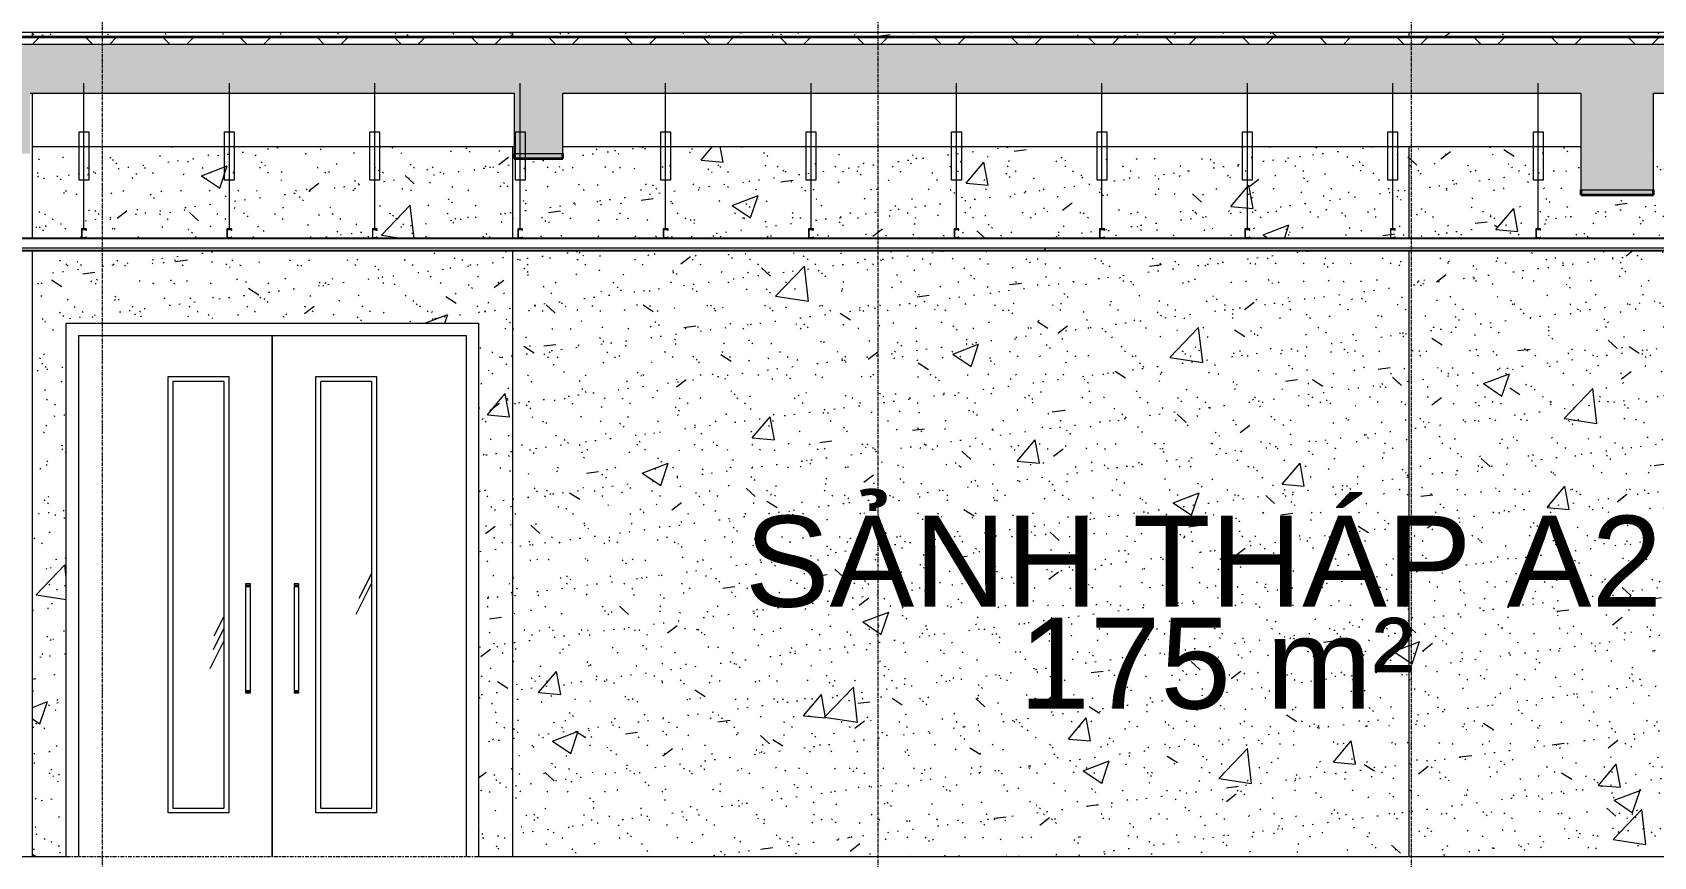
# Model space of a CAD drawing. Header units: millimetres. Extents: x 3451 to 201731, y -8641 to 35300.
# Drawn here: x 33547 to 40236, y 12400 to 15800 of the extents above; entities that cross this region are included whole.
import ezdxf

# ---------------------------------------------------------------- set-up
doc = ezdxf.new("R2010")
doc.units = ezdxf.units.MM
doc.linetypes.add('Centre', pattern=[31.75, 6.35, -4.7625, 15.875, -4.7625])
doc.linetypes.add('Grid Line', pattern=[22.225, 12.7, -3.175, 3.175, -3.175])
for name, color, linetype, lineweight in [('0-1', 7, 'Continuous', 5), ('A-AREA-IDEN', 2, 'Continuous', 9), ('A-CLNG', 13, 'Continuous', 9), ('A-CLNG-1', 13, 'Continuous', 25), ('A-CLNG-PATT-1', 13, 'Continuous', 9), ('A-DETL-GENF', 92, 'Continuous', 9), ('A-DETL-GENF-1', 7, 'Continuous', 9), ('A-DETL-THIN', 151, 'Continuous', 9), ('A-DOOR', 31, 'Continuous', 9), ('A-DOOR-FRAM', 31, 'Continuous', 9), ('A-FLOR-3', 192, 'Continuous', 35), ('A-FLOR-LEVL-2', 51, 'Centre', 9), ('A-FLOR-PATT-3', 8, 'Continuous', 9), ('A-WALL-PATT-4', 111, 'Continuous', 9), ('I-WALL', 2, 'Continuous', 9), ('S-BEAM-1', 12, 'Continuous', 5), ('S-BEAM-2', 10, 'Continuous', 35), ('S-BEAM-3', 7, 'Continuous', 9), ('S-GRID-1', 1, 'Grid Line', 9)]:
    doc.layers.add(name, color=color, linetype=linetype, lineweight=lineweight)
doc.styles.add('Arial_1', font='arial.ttf', dxfattribs={"height": 375})
pattern_1 = [(63.435, (51212.7, 14229.33), (-0.001, 1524), [532.46, -2875.3]), (63.435, (49688.7, 14229.33), (-0.001, 1524), [532.46, -2875.3]), (63.435, (51942.24, 14523.8), (-0.001, 1524), [532.46, -2875.3]), (63.435, (50418.24, 14523.8), (-0.001, 1524), [532.46, -2875.3]), (63.435, (51831.8, 14419.83), (-0.001, 1524), [532.46, -2875.3]), (63.435, (50307.8, 14419.83), (-0.001, 1524), [532.46, -2875.3]), (63.435, (51719.26, 15015.1), (-0.001, 1524), [258.8, -3148.97]), (63.435, (50195.26, 15015.1), (-0.001, 1524), [258.8, -3148.97]), (63.435, (51645.65, 14922.95), (-0.001, 1524), [532.46, -2875.3]), (63.435, (50121.65, 14922.95), (-0.001, 1524), [532.46, -2875.3]), (63.435, (51658.64, 14989.1), (-0.001, 1524), [532.46, -2875.3]), (63.435, (50134.64, 14989.1), (-0.001, 1524), [532.46, -2875.3]), (63.435, (51043.8, 14698.94), (-0.001, 1524), [532.46, -2875.3]), (63.435, (49519.8, 14698.94), (-0.001, 1524), [532.46, -2875.3]), (63.435, (51056.8, 14776.9), (-0.001, 1524), [532.46, -2875.3]), (63.435, (49532.8, 14776.9), (-0.001, 1524), [532.46, -2875.3]), (63.435, (51060.3, 14833.1), (-0.001, 1524), [532.46, -2875.3]), (63.435, (49536.3, 14833.1), (-0.001, 1524), [532.46, -2875.3])]
pattern_2 = [(50, (49422.4, 14125), (1093.104, -95.634), [114.3, -1257.3]), (355, (49422.4, 14125), (-211.46, 1146.34), [91.44, -1005.84]), (100.451, (49513.5, 14117), (881.656, 1050.7), [97.14, -1068.54]), (46.184, (49422.4, 14429.8), (1626.47, -252.26), [171.45, -1885.95]), (96.636, (49558, 14408.8), (1424.42, 1484.57), [145.71, -1602.81]), (351.184, (49422.4, 14429.8), (1424.43, 1484.55), [137.16, -1508.76]), (21, (49574.8, 14353.6), (909.686, -613.59), [114.3, -1257.3]), (326, (49574.8, 14353.6), (370.81, 1105.13), [91.44, -1005.84]), (71.451, (49650.6, 14302.5), (1280.5, 491.53), [97.14, -1068.54]), (37.5, (49422.43, 14125), (18.531, 507.33), [50.292, -943.356, 50.292, -970.788, -1009.65]), (37.5, (49422.43, 14125), (18.531, 507.33), [-2014.73, 50.29, -959.36]), (7.5, (49422.43, 14125), (400.918, 601.084), [50.292, -531.876, 50.292, -920.496, -384.81]), (7.5, (49422.43, 14125), (400.918, 601.084), [-1552.956, 50.292, -334.518]), (327.5, (49082.58, 14125), (813.545, -34.374), [50.292, -330.708, 50.292, -1138.428, -1577.34]), (327.5, (49082.58, 14125), (813.545, -34.374), [-1569.72, 50.29, -1527.05]), (317.5, (48930.2, 14125), (888.775, 152.56), [50.292, -445.008, 50.292, -739.14, -1120.14]), (317.5, (48930.2, 14125), (888.775, 152.56), [-1284.73, 50.29, -1069.85])]
pattern_3 = [(37.5, (49422.43, 14125), (-4.7995, 146.8239), [5.029, -110.795, 5.029, -124.511, -123.825]), (37.5, (49422.43, 14125), (-4.7995, 146.8239), [-245.364, 5.029, -118.796]), (7.5, (49422.43, 14125), (134.8574, 215.0472), [5.029, -57.455, 5.029, -99.365, -40.005]), (7.5, (49422.43, 14125), (134.8574, 215.0472), [-166.878, 5.029, -34.976]), (327.5, (49328.7, 14125), (237.2978, 0.4316), [5.029, -33.071, 5.029, -132.131, -179.07]), (327.5, (49328.7, 14125), (237.2978, 0.4316), [-175.26, 5.029, -174.041]), (317.5, (49328.7, 14125), (229.067, 66.8792), [5.029, -14.021, 5.029, -84.887, -102.87]), (317.5, (49328.7, 14125), (229.067, 66.8792), [-108.966, 5.029, -97.841])]

# ---------------------------------------------------------------- blocks, each defined once
blk = doc.blocks.new('NCV_TKTC_KET CAU_rvt-1-TKCS_MẶT CẮT C')
at = {"layer": 'S-BEAM-1'}
for points in [[(35584.1, 15280), (35735.3, 15280), (35735.3, 15300), (35535.3, 15300), (35535.3, 15280)], [(40235.6, 15130), (40235.6, 15150), (39935.6, 15150), (39935.6, 15130)]]:
    blk.add_hatch(color=256, dxfattribs=at).paths.add_polyline_path(points)
at = {"layer": 'S-BEAM-2'}
for p, q in [((35535.3, 15300), (35535.3, 15280)), ((35535.3, 15280), (35735.3, 15280)), ((35735.3, 15280), (35735.3, 15300)), ((39935.6, 15150), (39935.6, 15130)), ((39935.6, 15130), (40235.6, 15130)), ((40235.6, 15130), (40235.6, 15150))]:
    blk.add_line(p, q, dxfattribs=at)
at = {"layer": 'S-BEAM-3'}
for p, q in [((33547.4, 15330), (35535.3, 15330)), ((35735.3, 15330), (39935.6, 15330))]:
    blk.add_line(p, q, dxfattribs=at)
blk = doc.blocks.new('FD_07 - FD_07-1700x2200-CỬA ĐI 2 CÁNH-V203-TKCS_MẶT CẮT C')
at = {"layer": 'A-DOOR'}
h = blk.add_hatch(dxfattribs=at)
h.set_pattern_fill('FP_2', color=256, style=0, pattern_type=2)
h.set_pattern_definition(pattern_1)
h.paths.add_polyline_path([(34127.1, 12600), (34337.1, 12600), (34337.1, 14360), (34127.1, 14360), (34127.1, 12810)])
h = blk.add_hatch(dxfattribs=at)
h.set_pattern_fill('FP_2', color=256, style=0, pattern_type=2)
h.set_pattern_definition(pattern_1)
h.paths.add_polyline_path([(34737.1, 12600), (34947.1, 12600), (34947.1, 14360), (34737.1, 14360), (34737.1, 12810)])
for p, q in [((34537.1, 14550), (34537.1, 12400)), ((34537.1, 12400), (34537.1, 14550)), ((34107.1, 14380), (34357.1, 14380)), ((34107.1, 12580), (34107.1, 14380)), ((34357.1, 14380), (34357.1, 12580)), ((34717.1, 14380), (34967.1, 14380)), ((34717.1, 12580), (34717.1, 14380)), ((34967.1, 14380), (34967.1, 12580)), ((34127.1, 14360), (34127.1, 12600)), ((34337.1, 14360), (34127.1, 14360)), ((34337.1, 14360), (34337.1, 12600)), ((34947.1, 14360), (34737.1, 14360)), ((34737.1, 12600), (34737.1, 14360)), ((34947.1, 12600), (34947.1, 14360)), ((34427.1, 13525), (34427.1, 13519)), ((34447.1, 13525), (34427.1, 13525)), ((34427.1, 13519), (34447.1, 13519)), ((34427.1, 13514.8), (34427.1, 13085.2)), ((34427.1, 13514.8), (34447.1, 13514.8)), ((34429.1, 13519), (34429.1, 13514.8)), ((34445.2, 13514.8), (34445.2, 13519)), ((34447.1, 13519), (34447.1, 13525)), ((34447.1, 13085.2), (34447.1, 13514.8)), ((34627.1, 13525), (34627.1, 13519)), ((34647.1, 13525), (34627.1, 13525)), ((34627.1, 13519), (34647.1, 13519)), ((34627.1, 13514.8), (34627.1, 13085.2)), ((34627.1, 13514.8), (34647.1, 13514.8)), ((34629.1, 13519), (34629.1, 13514.8)), ((34645.2, 13514.8), (34645.2, 13519)), ((34647.1, 13519), (34647.1, 13525)), ((34647.1, 13085.2), (34647.1, 13514.8)), ((34427.1, 13085.2), (34447.1, 13085.2)), ((34427.1, 13081), (34427.1, 13075)), ((34427.1, 13081), (34447.1, 13081)), ((34427.1, 13075), (34447.1, 13075)), ((34429.1, 13085.2), (34429.1, 13081)), ((34445.2, 13081), (34445.2, 13085.2)), ((34447.1, 13075), (34447.1, 13081)), ((34627.1, 13085.2), (34647.1, 13085.2)), ((34627.1, 13081), (34627.1, 13075)), ((34627.1, 13081), (34647.1, 13081)), ((34627.1, 13075), (34647.1, 13075)), ((34629.1, 13085.2), (34629.1, 13081)), ((34645.2, 13081), (34645.2, 13085.2)), ((34647.1, 13075), (34647.1, 13081)), ((34357.1, 12580), (34107.1, 12580)), ((34127.1, 12600), (34337.1, 12600)), ((34967.1, 12580), (34717.1, 12580)), ((34737.1, 12600), (34947.1, 12600))]:
    blk.add_line(p, q, dxfattribs=at)
at = {"layer": 'A-DOOR-FRAM'}
for p, q in [((33737.1, 14550), (33737.1, 12400)), ((33737.1, 14550), (35337.1, 14550)), ((35337.1, 14550), (35337.1, 12400))]:
    blk.add_line(p, q, dxfattribs=at)
blk = doc.blocks.new('Repeating Detail - THANH TREO TRẦN 600-V268-TKCS_MẶT CẮT C')
at = {"layer": 'A-DETL-GENF'}
for points in [[(33749.8, 25150), (33769.8, 25150), (33769.8, 25156), (33767.3, 25152.5), (33752.3, 25152.5), (33752.3, 25187.5), (33767.3, 25187.5), (33769.8, 25184), (33769.8, 25190), (33749.8, 25190)], [(34349.8, 25150), (34369.8, 25150), (34369.8, 25156), (34367.3, 25152.5), (34352.3, 25152.5), (34352.3, 25187.5), (34367.3, 25187.5), (34369.8, 25184), (34369.8, 25190), (34349.8, 25190)], [(34949.8, 25150), (34969.8, 25150), (34969.8, 25156), (34967.3, 25152.5), (34952.3, 25152.5), (34952.3, 25187.5), (34967.3, 25187.5), (34969.8, 25184), (34969.8, 25190), (34949.8, 25190)], [(35549.8, 25150), (35569.8, 25150), (35569.8, 25156), (35567.3, 25152.5), (35552.3, 25152.5), (35552.3, 25187.5), (35567.3, 25187.5), (35569.8, 25184), (35569.8, 25190), (35549.8, 25190)], [(36149.8, 25150), (36169.8, 25150), (36169.8, 25156), (36167.3, 25152.5), (36152.3, 25152.5), (36152.3, 25187.5), (36167.3, 25187.5), (36169.8, 25184), (36169.8, 25190), (36149.8, 25190)], [(36749.8, 25150), (36769.8, 25150), (36769.8, 25156), (36767.3, 25152.5), (36752.3, 25152.5), (36752.3, 25187.5), (36767.3, 25187.5), (36769.8, 25184), (36769.8, 25190), (36749.8, 25190)], [(37349.8, 25150), (37369.8, 25150), (37369.8, 25156), (37367.3, 25152.5), (37352.3, 25152.5), (37352.3, 25187.5), (37367.3, 25187.5), (37369.8, 25184), (37369.8, 25190), (37349.8, 25190)], [(37949.8, 25150), (37969.8, 25150), (37969.8, 25156), (37967.3, 25152.5), (37952.3, 25152.5), (37952.3, 25187.5), (37967.3, 25187.5), (37969.8, 25184), (37969.8, 25190), (37949.8, 25190)], [(38549.8, 25150), (38569.8, 25150), (38569.8, 25156), (38567.3, 25152.5), (38552.3, 25152.5), (38552.3, 25187.5), (38567.3, 25187.5), (38569.8, 25184), (38569.8, 25190), (38549.8, 25190)], [(39149.8, 25150), (39169.8, 25150), (39169.8, 25156), (39167.3, 25152.5), (39152.3, 25152.5), (39152.3, 25187.5), (39167.3, 25187.5), (39169.8, 25184), (39169.8, 25190), (39149.8, 25190)], [(39749.8, 25150), (39769.8, 25150), (39769.8, 25156), (39767.3, 25152.5), (39752.3, 25152.5), (39752.3, 25187.5), (39767.3, 25187.5), (39769.8, 25184), (39769.8, 25190), (39749.8, 25190)]]:
    blk.add_hatch(color=256, dxfattribs=at).paths.add_polyline_path(points)
for p, q in [((33759.8, 25190), (33759.8, 25790)), ((34359.8, 25190), (34359.8, 25790)), ((34959.8, 25190), (34959.8, 25790)), ((35559.8, 25190), (35559.8, 25790)), ((36159.8, 25190), (36159.8, 25790)), ((36759.8, 25190), (36759.8, 25790)), ((37359.8, 25190), (37359.8, 25790)), ((37959.8, 25190), (37959.8, 25790)), ((38559.8, 25190), (38559.8, 25790)), ((39159.8, 25190), (39159.8, 25790)), ((39759.8, 25190), (39759.8, 25790)), ((33739.8, 25590), (33779.8, 25590)), ((33739.8, 25390), (33739.8, 25590)), ((33779.8, 25590), (33779.8, 25390)), ((34339.8, 25590), (34379.8, 25590)), ((34339.8, 25390), (34339.8, 25590)), ((34379.8, 25590), (34379.8, 25390)), ((34939.8, 25590), (34979.8, 25590)), ((34939.8, 25390), (34939.8, 25590)), ((34979.8, 25590), (34979.8, 25390)), ((35539.8, 25590), (35579.8, 25590)), ((35539.8, 25390), (35539.8, 25590)), ((35579.8, 25590), (35579.8, 25390)), ((36139.8, 25590), (36179.8, 25590)), ((36139.8, 25390), (36139.8, 25590)), ((36179.8, 25590), (36179.8, 25390)), ((36739.8, 25590), (36779.8, 25590)), ((36739.8, 25390), (36739.8, 25590)), ((36779.8, 25590), (36779.8, 25390)), ((37339.8, 25590), (37379.8, 25590)), ((37339.8, 25390), (37339.8, 25590)), ((37379.8, 25590), (37379.8, 25390)), ((37939.8, 25590), (37979.8, 25590)), ((37939.8, 25390), (37939.8, 25590)), ((37979.8, 25590), (37979.8, 25390)), ((38539.8, 25590), (38579.8, 25590)), ((38539.8, 25390), (38539.8, 25590)), ((38579.8, 25590), (38579.8, 25390)), ((39139.8, 25590), (39179.8, 25590)), ((39139.8, 25390), (39139.8, 25590)), ((39179.8, 25590), (39179.8, 25390)), ((39739.8, 25590), (39779.8, 25590)), ((39739.8, 25390), (39739.8, 25590)), ((39779.8, 25590), (39779.8, 25390)), ((33779.8, 25390), (33739.8, 25390)), ((34379.8, 25390), (34339.8, 25390)), ((34979.8, 25390), (34939.8, 25390)), ((35579.8, 25390), (35539.8, 25390)), ((36179.8, 25390), (36139.8, 25390)), ((36779.8, 25390), (36739.8, 25390)), ((37379.8, 25390), (37339.8, 25390)), ((37979.8, 25390), (37939.8, 25390)), ((38579.8, 25390), (38539.8, 25390)), ((39179.8, 25390), (39139.8, 25390)), ((39779.8, 25390), (39739.8, 25390)), ((33769.8, 25190), (33749.8, 25190)), ((33749.8, 25190), (33749.8, 25150)), ((33769.8, 25190), (33749.8, 25190)), ((33749.8, 25190), (33749.8, 25150)), ((33749.8, 25150), (33769.8, 25150)), ((33749.8, 25150), (33769.8, 25150)), ((33752.3, 25187.5), (33767.3, 25187.5)), ((33752.3, 25152.5), (33752.3, 25187.5)), ((33752.3, 25152.5), (33752.3, 25187.5)), ((33752.3, 25187.5), (33767.3, 25187.5)), ((33767.3, 25152.5), (33752.3, 25152.5)), ((33767.3, 25152.5), (33752.3, 25152.5)), ((33767.3, 25187.5), (33767.3, 25184)), ((33767.3, 25187.5), (33767.3, 25184)), ((33767.3, 25184), (33769.8, 25184)), ((33767.3, 25184), (33769.8, 25184)), ((33769.8, 25156), (33767.3, 25156)), ((33767.3, 25156), (33767.3, 25152.5)), ((33769.8, 25156), (33767.3, 25156)), ((33767.3, 25156), (33767.3, 25152.5)), ((33769.8, 25184), (33769.8, 25190)), ((33769.8, 25184), (33769.8, 25190)), ((33769.8, 25150), (33769.8, 25156)), ((33769.8, 25150), (33769.8, 25156)), ((34369.8, 25190), (34349.8, 25190)), ((34349.8, 25190), (34349.8, 25150)), ((34369.8, 25190), (34349.8, 25190)), ((34349.8, 25190), (34349.8, 25150)), ((34349.8, 25150), (34369.8, 25150)), ((34349.8, 25150), (34369.8, 25150)), ((34352.3, 25187.5), (34367.3, 25187.5)), ((34352.3, 25152.5), (34352.3, 25187.5)), ((34352.3, 25152.5), (34352.3, 25187.5)), ((34352.3, 25187.5), (34367.3, 25187.5)), ((34367.3, 25152.5), (34352.3, 25152.5)), ((34367.3, 25152.5), (34352.3, 25152.5)), ((34367.3, 25187.5), (34367.3, 25184)), ((34367.3, 25187.5), (34367.3, 25184)), ((34367.3, 25184), (34369.8, 25184)), ((34367.3, 25184), (34369.8, 25184)), ((34369.8, 25156), (34367.3, 25156)), ((34367.3, 25156), (34367.3, 25152.5)), ((34369.8, 25156), (34367.3, 25156)), ((34367.3, 25156), (34367.3, 25152.5)), ((34369.8, 25184), (34369.8, 25190)), ((34369.8, 25184), (34369.8, 25190)), ((34369.8, 25150), (34369.8, 25156)), ((34369.8, 25150), (34369.8, 25156)), ((34969.8, 25190), (34949.8, 25190)), ((34949.8, 25190), (34949.8, 25150)), ((34969.8, 25190), (34949.8, 25190)), ((34949.8, 25190), (34949.8, 25150)), ((34949.8, 25150), (34969.8, 25150)), ((34949.8, 25150), (34969.8, 25150)), ((34952.3, 25187.5), (34967.3, 25187.5)), ((34952.3, 25152.5), (34952.3, 25187.5)), ((34952.3, 25152.5), (34952.3, 25187.5)), ((34952.3, 25187.5), (34967.3, 25187.5)), ((34967.3, 25152.5), (34952.3, 25152.5)), ((34967.3, 25152.5), (34952.3, 25152.5)), ((34967.3, 25187.5), (34967.3, 25184)), ((34967.3, 25187.5), (34967.3, 25184)), ((34967.3, 25184), (34969.8, 25184)), ((34967.3, 25184), (34969.8, 25184)), ((34969.8, 25156), (34967.3, 25156)), ((34967.3, 25156), (34967.3, 25152.5)), ((34969.8, 25156), (34967.3, 25156)), ((34967.3, 25156), (34967.3, 25152.5)), ((34969.8, 25184), (34969.8, 25190)), ((34969.8, 25184), (34969.8, 25190)), ((34969.8, 25150), (34969.8, 25156)), ((34969.8, 25150), (34969.8, 25156)), ((35569.8, 25190), (35549.8, 25190)), ((35549.8, 25190), (35549.8, 25150)), ((35569.8, 25190), (35549.8, 25190)), ((35549.8, 25190), (35549.8, 25150)), ((35549.8, 25150), (35569.8, 25150)), ((35549.8, 25150), (35569.8, 25150)), ((35552.3, 25187.5), (35567.3, 25187.5)), ((35552.3, 25152.5), (35552.3, 25187.5)), ((35552.3, 25152.5), (35552.3, 25187.5)), ((35552.3, 25187.5), (35567.3, 25187.5)), ((35567.3, 25152.5), (35552.3, 25152.5)), ((35567.3, 25152.5), (35552.3, 25152.5)), ((35567.3, 25187.5), (35567.3, 25184)), ((35567.3, 25187.5), (35567.3, 25184)), ((35567.3, 25184), (35569.8, 25184)), ((35567.3, 25184), (35569.8, 25184)), ((35569.8, 25156), (35567.3, 25156)), ((35567.3, 25156), (35567.3, 25152.5)), ((35569.8, 25156), (35567.3, 25156)), ((35567.3, 25156), (35567.3, 25152.5)), ((35569.8, 25184), (35569.8, 25190)), ((35569.8, 25184), (35569.8, 25190)), ((35569.8, 25150), (35569.8, 25156)), ((35569.8, 25150), (35569.8, 25156)), ((36169.8, 25190), (36149.8, 25190)), ((36149.8, 25190), (36149.8, 25150)), ((36169.8, 25190), (36149.8, 25190)), ((36149.8, 25190), (36149.8, 25150)), ((36149.8, 25150), (36169.8, 25150)), ((36149.8, 25150), (36169.8, 25150)), ((36152.3, 25187.5), (36167.3, 25187.5)), ((36152.3, 25152.5), (36152.3, 25187.5)), ((36152.3, 25152.5), (36152.3, 25187.5)), ((36152.3, 25187.5), (36167.3, 25187.5)), ((36167.3, 25152.5), (36152.3, 25152.5)), ((36167.3, 25152.5), (36152.3, 25152.5)), ((36167.3, 25187.5), (36167.3, 25184)), ((36167.3, 25187.5), (36167.3, 25184)), ((36167.3, 25184), (36169.8, 25184)), ((36167.3, 25184), (36169.8, 25184)), ((36169.8, 25156), (36167.3, 25156)), ((36167.3, 25156), (36167.3, 25152.5)), ((36169.8, 25156), (36167.3, 25156)), ((36167.3, 25156), (36167.3, 25152.5)), ((36169.8, 25184), (36169.8, 25190)), ((36169.8, 25184), (36169.8, 25190)), ((36169.8, 25150), (36169.8, 25156)), ((36169.8, 25150), (36169.8, 25156)), ((36769.8, 25190), (36749.8, 25190)), ((36749.8, 25190), (36749.8, 25150)), ((36769.8, 25190), (36749.8, 25190)), ((36749.8, 25190), (36749.8, 25150)), ((36749.8, 25150), (36769.8, 25150)), ((36749.8, 25150), (36769.8, 25150)), ((36752.3, 25187.5), (36767.3, 25187.5)), ((36752.3, 25152.5), (36752.3, 25187.5)), ((36752.3, 25152.5), (36752.3, 25187.5)), ((36752.3, 25187.5), (36767.3, 25187.5)), ((36767.3, 25152.5), (36752.3, 25152.5)), ((36767.3, 25152.5), (36752.3, 25152.5)), ((36767.3, 25187.5), (36767.3, 25184)), ((36767.3, 25187.5), (36767.3, 25184)), ((36767.3, 25184), (36769.8, 25184)), ((36767.3, 25184), (36769.8, 25184)), ((36769.8, 25156), (36767.3, 25156)), ((36767.3, 25156), (36767.3, 25152.5)), ((36769.8, 25156), (36767.3, 25156)), ((36767.3, 25156), (36767.3, 25152.5)), ((36769.8, 25184), (36769.8, 25190)), ((36769.8, 25184), (36769.8, 25190)), ((36769.8, 25150), (36769.8, 25156)), ((36769.8, 25150), (36769.8, 25156)), ((37369.8, 25190), (37349.8, 25190)), ((37349.8, 25190), (37349.8, 25150)), ((37369.8, 25190), (37349.8, 25190)), ((37349.8, 25190), (37349.8, 25150)), ((37349.8, 25150), (37369.8, 25150)), ((37349.8, 25150), (37369.8, 25150)), ((37352.3, 25187.5), (37367.3, 25187.5)), ((37352.3, 25152.5), (37352.3, 25187.5)), ((37352.3, 25152.5), (37352.3, 25187.5)), ((37352.3, 25187.5), (37367.3, 25187.5)), ((37367.3, 25152.5), (37352.3, 25152.5)), ((37367.3, 25152.5), (37352.3, 25152.5)), ((37367.3, 25187.5), (37367.3, 25184)), ((37367.3, 25187.5), (37367.3, 25184)), ((37367.3, 25184), (37369.8, 25184)), ((37367.3, 25184), (37369.8, 25184)), ((37369.8, 25156), (37367.3, 25156)), ((37367.3, 25156), (37367.3, 25152.5)), ((37369.8, 25156), (37367.3, 25156)), ((37367.3, 25156), (37367.3, 25152.5)), ((37369.8, 25184), (37369.8, 25190)), ((37369.8, 25184), (37369.8, 25190)), ((37369.8, 25150), (37369.8, 25156)), ((37369.8, 25150), (37369.8, 25156)), ((37969.8, 25190), (37949.8, 25190)), ((37949.8, 25190), (37949.8, 25150)), ((37969.8, 25190), (37949.8, 25190)), ((37949.8, 25190), (37949.8, 25150)), ((37949.8, 25150), (37969.8, 25150)), ((37949.8, 25150), (37969.8, 25150)), ((37952.3, 25187.5), (37967.3, 25187.5)), ((37952.3, 25152.5), (37952.3, 25187.5)), ((37952.3, 25152.5), (37952.3, 25187.5)), ((37952.3, 25187.5), (37967.3, 25187.5)), ((37967.3, 25152.5), (37952.3, 25152.5)), ((37967.3, 25152.5), (37952.3, 25152.5)), ((37967.3, 25187.5), (37967.3, 25184)), ((37967.3, 25187.5), (37967.3, 25184)), ((37967.3, 25184), (37969.8, 25184)), ((37967.3, 25184), (37969.8, 25184)), ((37969.8, 25156), (37967.3, 25156)), ((37967.3, 25156), (37967.3, 25152.5)), ((37969.8, 25156), (37967.3, 25156)), ((37967.3, 25156), (37967.3, 25152.5)), ((37969.8, 25184), (37969.8, 25190)), ((37969.8, 25184), (37969.8, 25190)), ((37969.8, 25150), (37969.8, 25156)), ((37969.8, 25150), (37969.8, 25156)), ((38569.8, 25190), (38549.8, 25190)), ((38549.8, 25190), (38549.8, 25150)), ((38569.8, 25190), (38549.8, 25190)), ((38549.8, 25190), (38549.8, 25150)), ((38549.8, 25150), (38569.8, 25150)), ((38549.8, 25150), (38569.8, 25150)), ((38552.3, 25187.5), (38567.3, 25187.5)), ((38552.3, 25152.5), (38552.3, 25187.5)), ((38552.3, 25152.5), (38552.3, 25187.5)), ((38552.3, 25187.5), (38567.3, 25187.5)), ((38567.3, 25152.5), (38552.3, 25152.5)), ((38567.3, 25152.5), (38552.3, 25152.5)), ((38567.3, 25187.5), (38567.3, 25184)), ((38567.3, 25187.5), (38567.3, 25184)), ((38567.3, 25184), (38569.8, 25184)), ((38567.3, 25184), (38569.8, 25184)), ((38569.8, 25156), (38567.3, 25156)), ((38567.3, 25156), (38567.3, 25152.5)), ((38569.8, 25156), (38567.3, 25156)), ((38567.3, 25156), (38567.3, 25152.5)), ((38569.8, 25184), (38569.8, 25190)), ((38569.8, 25184), (38569.8, 25190)), ((38569.8, 25150), (38569.8, 25156)), ((38569.8, 25150), (38569.8, 25156)), ((39169.8, 25190), (39149.8, 25190)), ((39149.8, 25190), (39149.8, 25150)), ((39169.8, 25190), (39149.8, 25190)), ((39149.8, 25190), (39149.8, 25150)), ((39149.8, 25150), (39169.8, 25150)), ((39149.8, 25150), (39169.8, 25150)), ((39152.3, 25187.5), (39167.3, 25187.5)), ((39152.3, 25152.5), (39152.3, 25187.5)), ((39152.3, 25152.5), (39152.3, 25187.5)), ((39152.3, 25187.5), (39167.3, 25187.5)), ((39167.3, 25152.5), (39152.3, 25152.5)), ((39167.3, 25152.5), (39152.3, 25152.5)), ((39167.3, 25187.5), (39167.3, 25184)), ((39167.3, 25187.5), (39167.3, 25184)), ((39167.3, 25184), (39169.8, 25184)), ((39167.3, 25184), (39169.8, 25184)), ((39169.8, 25156), (39167.3, 25156)), ((39167.3, 25156), (39167.3, 25152.5)), ((39169.8, 25156), (39167.3, 25156)), ((39167.3, 25156), (39167.3, 25152.5)), ((39169.8, 25184), (39169.8, 25190)), ((39169.8, 25184), (39169.8, 25190)), ((39169.8, 25150), (39169.8, 25156)), ((39169.8, 25150), (39169.8, 25156)), ((39769.8, 25190), (39749.8, 25190)), ((39749.8, 25190), (39749.8, 25150)), ((39769.8, 25190), (39749.8, 25190)), ((39749.8, 25190), (39749.8, 25150)), ((39749.8, 25150), (39769.8, 25150)), ((39749.8, 25150), (39769.8, 25150)), ((39752.3, 25187.5), (39767.3, 25187.5)), ((39752.3, 25152.5), (39752.3, 25187.5)), ((39752.3, 25152.5), (39752.3, 25187.5)), ((39752.3, 25187.5), (39767.3, 25187.5)), ((39767.3, 25152.5), (39752.3, 25152.5)), ((39767.3, 25152.5), (39752.3, 25152.5)), ((39767.3, 25187.5), (39767.3, 25184)), ((39767.3, 25187.5), (39767.3, 25184)), ((39767.3, 25184), (39769.8, 25184)), ((39767.3, 25184), (39769.8, 25184)), ((39769.8, 25156), (39767.3, 25156)), ((39767.3, 25156), (39767.3, 25152.5)), ((39769.8, 25156), (39767.3, 25156)), ((39767.3, 25156), (39767.3, 25152.5)), ((39769.8, 25184), (39769.8, 25190)), ((39769.8, 25184), (39769.8, 25190)), ((39769.8, 25150), (39769.8, 25156)), ((39769.8, 25150), (39769.8, 25156))]:
    blk.add_line(p, q, dxfattribs=at)

msp = doc.modelspace()

# ---------------------------------------------------------------- hatches: boundary and pattern name
at = {"layer": 'A-CLNG-PATT-1'}
h = msp.add_hatch(dxfattribs=at)
h.set_pattern_fill('FP_7', color=256, style=0, pattern_type=2)
h.set_pattern_definition([(0, (49422.43, 14125), (1219.2, 304.8), [50.292, -864.108, 50.292, -864.108, -4876.8]), (0, (49422.43, 14125), (1219.2, 304.8), [-1828.8, 50.292, -1778.508, 50.292, -864.108, -2133.6]), (0, (49422.43, 14125), (1219.2, 304.8), [-4572, 50.292, -559.308, 50.292, -1473.708]), (120, (49879.63, 14277.4), (-873.5645, 903.458), [50.292, -864.108, 50.292, -5740.908]), (120, (49879.63, 14277.4), (-873.5645, 903.458), [-964.692, -864.108, 50.292, -1778.508, -3048]), (120, (49879.63, 14277.4), (-873.5645, 903.458), [-3657.6, 50.292, -864.108, 50.292, -2083.308]), (120, (49879.63, 14277.4), (-873.5645, 903.458), [-4622.292, -559.308, 50.292, -1473.708]), (240, (50032.03, 14887), (-345.6355, -1208.258), [50.292, -864.108, 50.292, -5740.908]), (240, (50032.03, 14887), (-345.6355, -1208.258), [-964.692, -864.108, 50.292, -1778.508, -3048]), (240, (50032.03, 14887), (-345.6355, -1208.258), [-3657.6, 50.292, -864.108, 50.292, -2083.308]), (240, (50032.03, 14887), (-345.6355, -1208.258), [-4622.292, -559.308, 50.292, -1473.708])])
h.paths.add_polyline_path([(44337, 14900), (44337, 14910), (27136.9, 14910), (27136.9, 14900), (43944.2, 14900)])
at = {"layer": 'A-DETL-GENF-1'}
msp.add_hatch(color=256, dxfattribs=at).paths.add_polyline_path([(39935.6, 15150), (40235.6, 15150), (40235.6, 15550), (44235.3, 15550), (44235.3, 15150), (44536.9, 15150), (44536.9, 15750), (23337.4, 15750), (23337.4, 15350), (23535.3, 15350), (23535.3, 15550), (26536.9, 15550), (26536.9, 15350), (26735.3, 15350), (26735.3, 15550), (28436.9, 15550), (28436.9, 15300), (28636.9, 15300), (28636.9, 15550), (30536.9, 15550), (30536.9, 15300), (30735.3, 15300), (30735.3, 15550), (33335.3, 15550), (33335.3, 15300), (33537.4, 15300), (33537.4, 15550), (35535.3, 15550), (35535.3, 15300), (35735.3, 15300), (35735.3, 15550), (39935.6, 15550), (39935.6, 15343.9)])
at = {"layer": 'A-FLOR-PATT-3'}
h = msp.add_hatch(dxfattribs=at)
h.set_pattern_fill('FP_6', color=256, style=0, pattern_type=2)
h.set_pattern_definition([(45, (49422.43, 14125), (-159.099, 159.099), []), (135, (49422.43, 14125), (-159.099, -159.099), [])])
h.paths.add_polyline_path([(45737.4, 15730), (45737.4, 15780), (27136.9, 15780), (27136.9, 15750), (44536.9, 15750), (44536.9, 15730), (44587.3, 15730)])
at = {"layer": 'A-WALL-PATT-4'}
h = msp.add_hatch(dxfattribs=at)
h.set_pattern_fill('FP_4', color=256, style=0, pattern_type=2)
h.set_pattern_definition(pattern_2)
h.paths.add_polyline_path([(33654.9, 12400), (33687.1, 12400), (33687.1, 14600), (35387.1, 14600), (35387.1, 12400), (35527.4, 12400), (35527.4, 14900), (33547.4, 14900), (33547.4, 12400)])
h.paths.add_polyline_path([(34949.8, 14950), (34949.8, 14990), (34969.8, 14990), (34969.8, 14984), (34967.3, 14987.5), (34952.3, 14987.5), (34952.3, 14952.5), (34967.3, 14952.5), (34969.8, 14956), (34969.8, 14950), (35527.4, 14950), (35527.4, 15330), (33547.4, 15330), (33547.4, 14950), (33749.8, 14950), (33749.8, 14990), (33769.8, 14990), (33769.8, 14984), (33767.3, 14987.5), (33752.3, 14987.5), (33752.3, 14952.5), (33767.3, 14952.5), (33769.8, 14956), (33769.8, 14950), (34349.8, 14950), (34349.8, 14990), (34369.8, 14990), (34369.8, 14984), (34367.3, 14987.5), (34352.3, 14987.5), (34352.3, 14952.5), (34367.3, 14952.5), (34369.8, 14956), (34369.8, 14950), (34941, 14950)])
h.paths.add_polyline_path([(33578, 15780), (35527.4, 15780), (35527.4, 15800), (33547.4, 15800), (33547.4, 15780), (33558.8, 15780)])
h = msp.add_hatch(dxfattribs=at)
h.set_pattern_fill('FP_5', color=256, style=0, pattern_type=2)
h.set_pattern_definition(pattern_3)
h.paths.add_polyline_path([(33654.9, 12400), (33687.1, 12400), (33687.1, 14600), (35387.1, 14600), (35387.1, 12400), (35527.4, 12400), (35527.4, 14900), (33547.4, 14900), (33547.4, 12400)])
h.paths.add_polyline_path([(34949.8, 14950), (34949.8, 14990), (34969.8, 14990), (34969.8, 14984), (34967.3, 14987.5), (34952.3, 14987.5), (34952.3, 14952.5), (34967.3, 14952.5), (34969.8, 14956), (34969.8, 14950), (35527.4, 14950), (35527.4, 15330), (33547.4, 15330), (33547.4, 14950), (33749.8, 14950), (33749.8, 14990), (33769.8, 14990), (33769.8, 14984), (33767.3, 14987.5), (33752.3, 14987.5), (33752.3, 14952.5), (33767.3, 14952.5), (33769.8, 14956), (33769.8, 14950), (34349.8, 14950), (34349.8, 14990), (34369.8, 14990), (34369.8, 14984), (34367.3, 14987.5), (34352.3, 14987.5), (34352.3, 14952.5), (34367.3, 14952.5), (34369.8, 14956), (34369.8, 14950), (34941, 14950)])
h.paths.add_polyline_path([(33578, 15780), (35527.4, 15780), (35527.4, 15800), (33547.4, 15800), (33547.4, 15780), (33558.8, 15780)])
h = msp.add_hatch(dxfattribs=at)
h.set_pattern_fill('FP_4', color=256, style=0, pattern_type=2)
h.set_pattern_definition(pattern_2)
h.paths.add_polyline_path([(35527.4, 12400), (39226.9, 12400), (39226.9, 14900), (35527.4, 14900), (35527.4, 12945.8)])
h.paths.add_polyline_path([(39004.9, 14950), (39149.8, 14950), (39149.8, 14990), (39169.8, 14990), (39169.8, 14984), (39167.3, 14987.5), (39152.3, 14987.5), (39152.3, 14952.5), (39167.3, 14952.5), (39169.8, 14956), (39169.8, 14950), (39226.9, 14950), (39226.9, 15330), (35735.3, 15330), (35735.3, 15280), (35535.3, 15280), (35535.3, 15330), (35527.4, 15330), (35527.4, 14950), (35549.8, 14950), (35549.8, 14990), (35569.8, 14990), (35569.8, 14984), (35567.3, 14987.5), (35552.3, 14987.5), (35552.3, 14952.5), (35567.3, 14952.5), (35569.8, 14956), (35569.8, 14950), (36149.8, 14950), (36149.8, 14990), (36169.8, 14990), (36169.8, 14984), (36167.3, 14987.5), (36152.3, 14987.5), (36152.3, 14952.5), (36167.3, 14952.5), (36169.8, 14956), (36169.8, 14950), (36749.8, 14950), (36749.8, 14990), (36769.8, 14990), (36769.8, 14984), (36767.3, 14987.5), (36752.3, 14986.9), (36752.3, 14952.5), (36767.3, 14952.5), (36769.8, 14956), (36769.8, 14950), (37349.8, 14950), (37349.8, 14990), (37369.8, 14990), (37369.8, 14984), (37367.3, 14987.5), (37352.3, 14987.5), (37352.3, 14952.5), (37367.3, 14952.5), (37369.8, 14956), (37369.8, 14950), (37949.8, 14950), (37949.8, 14990), (37969.8, 14990), (37969.8, 14984), (37967.3, 14987.5), (37952.3, 14987.5), (37952.3, 14952.5), (37967.3, 14952.5), (37969.8, 14956), (37969.8, 14950), (38549.8, 14950), (38549.8, 14990), (38569.8, 14990), (38569.8, 14984), (38567.3, 14987.5), (38552.3, 14987.5), (38552.3, 14952.5), (38567.3, 14952.5), (38569.8, 14956), (38569.8, 14950), (38992.5, 14950)])
h.paths.add_polyline_path([(35527.4, 15780), (39226.9, 15780), (39226.9, 15800), (35527.4, 15800)])
h = msp.add_hatch(dxfattribs=at)
h.set_pattern_fill('FP_5', color=256, style=0, pattern_type=2)
h.set_pattern_definition(pattern_3)
h.paths.add_polyline_path([(35527.4, 12400), (39226.9, 12400), (39226.9, 14900), (35527.4, 14900), (35527.4, 12945.8)])
h.paths.add_polyline_path([(39004.9, 14950), (39149.8, 14950), (39149.8, 14990), (39169.8, 14990), (39169.8, 14984), (39167.3, 14987.5), (39152.3, 14987.5), (39152.3, 14952.5), (39167.3, 14952.5), (39169.8, 14956), (39169.8, 14950), (39226.9, 14950), (39226.9, 15330), (35735.3, 15330), (35735.3, 15280), (35535.3, 15280), (35535.3, 15330), (35527.4, 15330), (35527.4, 14950), (35549.8, 14950), (35549.8, 14990), (35569.8, 14990), (35569.8, 14984), (35567.3, 14987.5), (35552.3, 14987.5), (35552.3, 14952.5), (35567.3, 14952.5), (35569.8, 14956), (35569.8, 14950), (36149.8, 14950), (36149.8, 14990), (36169.8, 14990), (36169.8, 14984), (36167.3, 14987.5), (36152.3, 14987.5), (36152.3, 14952.5), (36167.3, 14952.5), (36169.8, 14956), (36169.8, 14950), (36749.8, 14950), (36749.8, 14990), (36769.8, 14990), (36769.8, 14984), (36767.3, 14987.5), (36752.3, 14986.9), (36752.3, 14952.5), (36767.3, 14952.5), (36769.8, 14956), (36769.8, 14950), (37349.8, 14950), (37349.8, 14990), (37369.8, 14990), (37369.8, 14984), (37367.3, 14987.5), (37352.3, 14987.5), (37352.3, 14952.5), (37367.3, 14952.5), (37369.8, 14956), (37369.8, 14950), (37949.8, 14950), (37949.8, 14990), (37969.8, 14990), (37969.8, 14984), (37967.3, 14987.5), (37952.3, 14987.5), (37952.3, 14952.5), (37967.3, 14952.5), (37969.8, 14956), (37969.8, 14950), (38549.8, 14950), (38549.8, 14990), (38569.8, 14990), (38569.8, 14984), (38567.3, 14987.5), (38552.3, 14987.5), (38552.3, 14952.5), (38567.3, 14952.5), (38569.8, 14956), (38569.8, 14950), (38992.5, 14950)])
h.paths.add_polyline_path([(35527.4, 15780), (39226.9, 15780), (39226.9, 15800), (35527.4, 15800)])
h = msp.add_hatch(dxfattribs=at)
h.set_pattern_fill('FP_4', color=256, style=0, pattern_type=2)
h.set_pattern_definition(pattern_2)
h.paths.add_polyline_path([(39226.9, 12400), (39236.9, 12400), (39236.9, 14900), (39226.9, 14900), (39226.9, 12945.8)])
h.paths.add_polyline_path([(39226.9, 14950), (39236.9, 14950), (39236.9, 15330), (39226.9, 15330)])
h.paths.add_polyline_path([(39226.9, 15780), (39236.9, 15780), (39236.9, 15800), (39226.9, 15800)])
h = msp.add_hatch(dxfattribs=at)
h.set_pattern_fill('FP_5', color=256, style=0, pattern_type=2)
h.set_pattern_definition(pattern_3)
h.paths.add_polyline_path([(39226.9, 12400), (39236.9, 12400), (39236.9, 14900), (39226.9, 14900), (39226.9, 12945.8)])
h.paths.add_polyline_path([(39226.9, 14950), (39236.9, 14950), (39236.9, 15330), (39226.9, 15330)])
h.paths.add_polyline_path([(39226.9, 15780), (39236.9, 15780), (39236.9, 15800), (39226.9, 15800)])
h = msp.add_hatch(dxfattribs=at)
h.set_pattern_fill('FP_4', color=256, style=0, pattern_type=2)
h.set_pattern_definition(pattern_2)
h.paths.add_polyline_path([(39442.6, 12400), (40546.9, 12400), (40546.9, 14900), (39236.9, 14900), (39236.9, 12400)])
h.paths.add_polyline_path([(40369.8, 14950), (40546.9, 14950), (40546.9, 15330), (40235.6, 15330), (40235.6, 15130), (39935.6, 15130), (39935.6, 15330), (39236.9, 15330), (39236.9, 14950), (39749.8, 14950), (39749.8, 14990), (39769.8, 14990), (39769.8, 14984), (39767.3, 14987.5), (39752.3, 14987.5), (39752.3, 14952.5), (39767.3, 14952.5), (39769.8, 14956), (39769.8, 14950), (40349.8, 14950), (40349.8, 14990), (40369.8, 14990), (40369.8, 14984), (40367.3, 14987.5), (40352.3, 14987.5), (40352.3, 14952.5), (40367.3, 14952.5), (40369.8, 14956), (40369.8, 14952.5)])
h.paths.add_polyline_path([(40235.6, 15780), (40546.9, 15780), (40546.9, 15800), (39236.9, 15800), (39236.9, 15780), (39935.6, 15780)])
h = msp.add_hatch(dxfattribs=at)
h.set_pattern_fill('FP_5', color=256, style=0, pattern_type=2)
h.set_pattern_definition(pattern_3)
h.paths.add_polyline_path([(39442.6, 12400), (40546.9, 12400), (40546.9, 14900), (39236.9, 14900), (39236.9, 12400)])
h.paths.add_polyline_path([(40369.8, 14950), (40546.9, 14950), (40546.9, 15330), (40235.6, 15330), (40235.6, 15130), (39935.6, 15130), (39935.6, 15330), (39236.9, 15330), (39236.9, 14950), (39749.8, 14950), (39749.8, 14990), (39769.8, 14990), (39769.8, 14984), (39767.3, 14987.5), (39752.3, 14987.5), (39752.3, 14952.5), (39767.3, 14952.5), (39769.8, 14956), (39769.8, 14950), (40349.8, 14950), (40349.8, 14990), (40369.8, 14990), (40369.8, 14984), (40367.3, 14987.5), (40352.3, 14987.5), (40352.3, 14952.5), (40367.3, 14952.5), (40369.8, 14956), (40369.8, 14952.5)])
h.paths.add_polyline_path([(40235.6, 15780), (40546.9, 15780), (40546.9, 15800), (39236.9, 15800), (39236.9, 15780), (39935.6, 15780)])

# ---------------------------------------------------------------- linework, layer by layer
at = {"layer": 'A-CLNG'}
msp.add_line((44337, 14910), (27136.9, 14910), dxfattribs=at)
at = {"layer": 'A-CLNG-1'}
for p, q in [((33749.8, 14950), (33169.8, 14950)), ((34349.8, 14950), (33769.8, 14950)), ((34949.8, 14950), (34369.8, 14950)), ((35549.8, 14950), (34969.8, 14950)), ((36149.8, 14950), (35569.8, 14950)), ((36749.8, 14950), (36169.8, 14950)), ((37349.8, 14950), (36769.8, 14950)), ((37949.8, 14950), (37369.8, 14950)), ((38549.8, 14950), (37969.8, 14950)), ((39149.8, 14950), (38569.8, 14950)), ((39749.8, 14950), (39169.8, 14950)), ((40349.8, 14950), (39769.8, 14950)), ((27136.9, 14900), (44337, 14900))]:
    msp.add_line(p, q, dxfattribs=at)
at = {"layer": 'A-DETL-THIN'}
for p, q in [((44536.9, 15750), (23337.4, 15750)), ((33537.4, 15550), (35535.3, 15550)), ((35535.3, 15550), (35535.3, 15300)), ((35735.3, 15300), (35735.3, 15550)), ((35735.3, 15550), (39935.6, 15550)), ((39935.6, 15550), (39935.6, 15150)), ((40235.6, 15150), (40235.6, 15550)), ((40235.6, 15550), (44235.3, 15550)), ((35535.3, 15300), (35735.3, 15300)), ((39935.6, 15150), (40235.6, 15150))]:
    msp.add_line(p, q, dxfattribs=at)
at = {"layer": 'A-FLOR-3'}
msp.add_line((45737.4, 15780), (27136.9, 15780), dxfattribs=at)
at = {"layer": 'A-FLOR-LEVL-2'}
msp.add_line((3450.8, 12400), (93442.9, 12400), dxfattribs=at)
at = {"layer": 'I-WALL'}
for p, q in [((40546.9, 15800), (32517.4, 15800)), ((33547.4, 15780), (33547.4, 15800)), ((35527.4, 15800), (35527.4, 15780)), ((39226.9, 15780), (39226.9, 15800)), ((33547.4, 14950), (33547.4, 15550.2)), ((35527.4, 15330), (35527.4, 14950)), ((39226.9, 14950), (39226.9, 15330)), ((33547.4, 12400), (33547.4, 14900)), ((35527.4, 14900), (35527.4, 12400)), ((39226.9, 12400), (39226.9, 14900)), ((33687.1, 12400), (33687.1, 14600)), ((33687.1, 14600), (35387.1, 14600)), ((35387.1, 14600), (35387.1, 12400)), ((32517.4, 12400), (33687.1, 12400)), ((35387.1, 12400), (44536.9, 12400))]:
    msp.add_line(p, q, dxfattribs=at)
at = {"layer": 'S-GRID-1'}
for p, q in [((33836.9, -36), (33836.9, 30542.5)), ((37036.9, -1941), (37036.9, 30542.5)), ((39236.9, -1941), (39236.9, 30542.5))]:
    msp.add_line(p, q, dxfattribs=at)

# ---------------------------------------------------------------- block references
at = {"layer": '0-1'}
msp.add_blockref('NCV_TKTC_KET CAU_rvt-1-TKCS_MẶT CẮT C', (0, 0), dxfattribs=at)
at = {"layer": 'A-DETL-GENF'}
msp.add_blockref('Repeating Detail - THANH TREO TRẦN 600-V268-TKCS_MẶT CẮT C', (0, -10200), dxfattribs=at)
at = {"layer": 'A-DOOR'}
msp.add_blockref('FD_07 - FD_07-1700x2200-CỬA ĐI 2 CÁNH-V203-TKCS_MẶT CẮT C', (0, 0), dxfattribs=at)

# ---------------------------------------------------------------- texts
at = {"layer": 'A-AREA-IDEN', "char_height": 375, "line_spacing_factor": 0.936439, "style": 'Arial_1'}
for s, insert, width, attachment_point in [('\\pt7.5,15,22.5,30,37.5,45,52.5,60,67.5,75,82.5,90,97.5,105,112.5,120,127.5,135,142.5,150,157.5,165,172.5,180,187.5,195,202.5,210,217.5,225,232.5,240;SẢNH THÁP A2', (38378.7, 13425.5), 3790.5, 8), ('\\pt7.5,15,22.5,30,37.5,45,52.5,60,67.5,75,82.5,90,97.5,105,112.5,120,127.5,135,142.5,150,157.5,165,172.5,180,187.5,195,202.5,210,217.5,225,232.5,240;175 m²', (38433.1, 13195), 1647, 5)]:
    msp.add_mtext(s, dxfattribs=dict(at, insert=insert, width=width, attachment_point=attachment_point))

doc.saveas('drawing.dxf')
